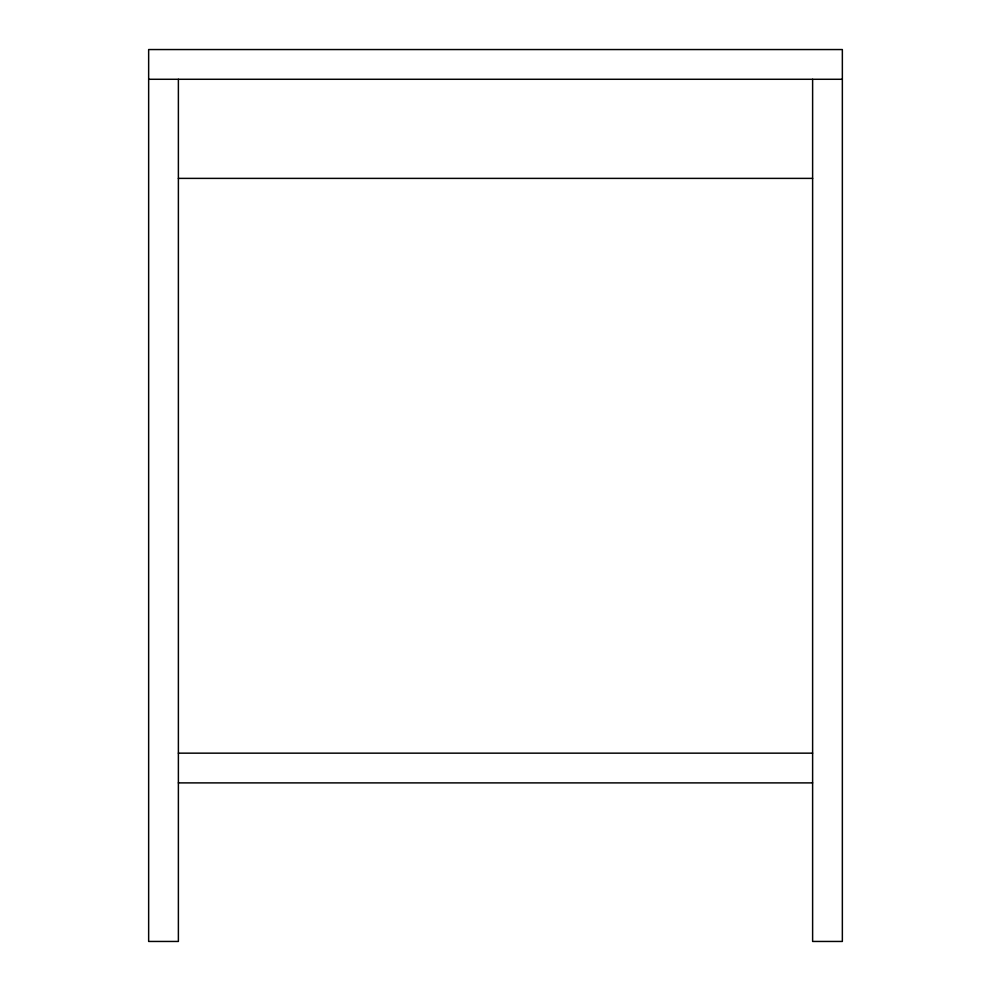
<?xml version="1.0" encoding="UTF-8"?>
<svg xmlns="http://www.w3.org/2000/svg" width="991" height="991" viewBox="0 0 991 991"><rect width="100%" height="100%" fill="white"/><g stroke="black" fill="none" stroke-linecap="round" stroke-linejoin="round"><path stroke-width="1.49" d="M148.65 79.28L842.35 79.28M178.38 178.38L812.62 178.38M178.38 753.16L812.62 753.16M178.38 782.89L812.62 782.89M812.62 79.28L812.62 941.45L842.35 941.45L842.35 49.55L148.65 49.55L148.65 941.45L178.38 941.45L178.38 79.28"/></g></svg>
